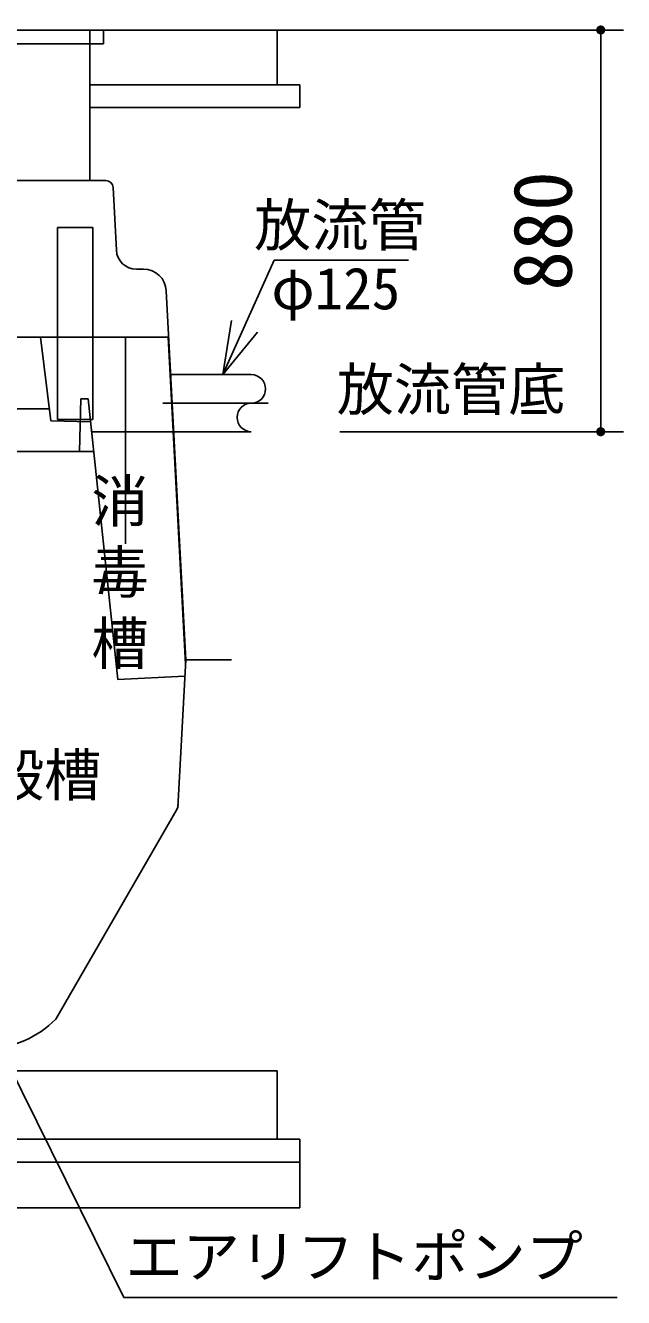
# Model space of a CAD drawing. Units: millimetres, scale not verified. Extents: x -14850 to 14850, y -10500 to 10500.
# Drawn here: x -7613 to -6304, y -5622 to -2835 of the extents above; entities that cross this region are included whole.
import ezdxf
from ezdxf.enums import TextEntityAlignment as Align

# ---------------------------------------------------------------- set-up
doc = ezdxf.new("R2010")
doc.units = ezdxf.units.MM
doc.header["$LTSCALE"] = 50
for name, color, linetype, lineweight in [('0-0_機器', 2, 'Continuous', 25), ('0-1_空気管', 3, 'Continuous', 25), ('0-4_製作', 5, 'Continuous', 25)]:
    doc.layers.add(name, color=color, linetype=linetype, lineweight=lineweight)
doc.styles.add('ＭＳ ゴシック', font='')
doc.styles.get('ＭＳ ゴシック').set_extended_font_data('MS Gothic')

msp = doc.modelspace()

# ---------------------------------------------------------------- linework, layer by layer
at = {"layer": '0-0_機器'}
for p, q in [((-10362.36, -2844.75), (-6562.16, -2844.75)), ((-7472.35, -2844.75), (-7472.35, -3174.75)), ((-7442.35, -2844.75), (-7442.35, -2874.76)), ((-7062.35, -2844.75), (-7062.35, -2964.75)), ((-8102.35, -2874.76), (-7442.35, -2874.76)), ((-7012.35, -2964.75), (-7472.35, -2964.75)), ((-7012.35, -2964.75), (-7012.35, -3014.75)), ((-7012.35, -3014.75), (-7472.35, -3014.75)), ((-7062.35, -5124.75), (-10062.35, -5124.75)), ((-7062.35, -5124.75), (-7062.35, -5274.75)), ((-7012.35, -5274.75), (-10112.35, -5274.75)), ((-7012.35, -5274.75), (-7012.35, -5424.75)), ((-7012.35, -5324.75), (-10112.35, -5324.75))]:
    msp.add_line(p, q, dxfattribs=at)
at = {"layer": '0-1_空気管'}
for p, q in [((-7437.34, -3174.75), (-8107.36, -3174.75)), ((-7414.17, -3327.06), (-7421.36, -3189.92)), ((-7465.87, -3277.75), (-7465.87, -3697.75)), ((-7354.34, -3368.75), (-7370.23, -3368.75)), ((-7181.18, -3599.75), (-7068.75, -3349.25)), ((-7068.75, -3349.25), (-6774.27, -3349.25)), ((-7304.73, -3416.14), (-7262.35, -4224.75)), ((-7162.05, -3481.29), (-7181.18, -3599.75)), ((-7181.18, -3599.75), (-7105.38, -3506.72)), ((-7300.4, -3517.75), (-7673.9, -3517.75)), ((-7579.91, -3517.75), (-7557.45, -3700.69)), ((-7393.89, -3970.67), (-7393.89, -3517.75)), ((-7300.4, -3517.75), (-7262.85, -4234.31)), ((-7118.6, -3599.75), (-7296.1, -3599.75)), ((-9803.48, -3674.75), (-7560.63, -3674.75)), ((-7491.79, -3652.75), (-7494.8, -3767.91)), ((-7475.71, -3652.75), (-7491.79, -3652.75)), ((-7475.71, -3652.75), (-7411.08, -4267.66)), ((-7312.48, -3662.25), (-7082.02, -3662.25)), ((-7557.45, -3700.69), (-7470.44, -3702.96)), ((-7465.87, -3697.75), (-7542.78, -3697.75)), ((-7468.15, -3724.75), (-7118.6, -3724.75)), ((-7463.63, -3767.75), (-7660.8, -3767.75)), ((-7279.28, -4547.87), (-7262.35, -4224.75)), ((-7262.35, -4224.75), (-7162.35, -4224.75)), ((-7264.19, -4259.96), (-7411.08, -4267.66)), ((-7281.68, -4552.02), (-7546.96, -5011.5)), ((-7279.28, -4547.87), (-7281.68, -4552.02))]:
    msp.add_line(p, q, dxfattribs=at)
for points in [[(-7542.78, -3697.75), (-7542.78, -3277.75), (-7465.87, -3277.75)], [(-7715.85, -4978.75), (-7397.6, -5621.54), (-6317.69, -5621.54)]]:
    msp.add_lwpolyline(points, dxfattribs=at)
for centre, radius, start, end in [((-7437.34, -3190.75), 16, 3, 90), ((-7370.23, -3324.75), 44, 182.99998, 270), ((-7354.66, -3418.75), 50, 3, 90), ((-7118.6, -3631), 31.25, 270, 90), ((-7118.6, -3693.5), 31.25, 90, 270), ((-7299, -4542.03), 20, 330, 357), ((-7695.49, -4868.75), 206, 270, 316.13756)]:
    msp.add_arc(centre, radius, start, end, dxfattribs=at)
at = {"layer": '0-4_製作', "color": 2}
for p, q in [((-6303.61, -2844.75), (-6592.36, -2844.75)), ((-6353.61, -2844.75), (-6353.61, -3724.75)), ((-6303.61, -3724.75), (-6924.77, -3724.75)), ((-7012.35, -5424.75), (-10112.35, -5424.75))]:
    msp.add_line(p, q, dxfattribs=at)
at = {"layer": '0-4_製作'}
for points in [[(-6363.12, -2841.66), (-6353.61, -2844.75), (-6363.44, -2842.88)], [(-6362.66, -2840.5), (-6353.61, -2844.75), (-6363.12, -2841.66)], [(-6362.06, -2839.4), (-6353.61, -2844.75), (-6362.66, -2840.5)], [(-6361.32, -2838.38), (-6353.61, -2844.75), (-6362.06, -2839.4)], [(-6360.46, -2837.46), (-6353.61, -2844.75), (-6361.32, -2838.38)], [(-6359.49, -2836.66), (-6353.61, -2844.75), (-6360.46, -2837.46)], [(-6358.43, -2835.99), (-6353.61, -2844.75), (-6359.49, -2836.66)], [(-6357.3, -2835.46), (-6353.61, -2844.75), (-6358.43, -2835.99)], [(-6357.3, -2835.46), (-6353.61, -2834.75), (-6353.61, -2844.75)], [(-6356.1, -2835.07), (-6353.61, -2834.75), (-6357.3, -2835.46)], [(-6354.87, -2834.83), (-6353.61, -2834.75), (-6356.1, -2835.07)], [(-6353.61, -2834.75), (-6343.61, -2844.75), (-6353.61, -2844.75)], [(-6352.99, -2834.77), (-6343.61, -2844.75), (-6353.61, -2834.75)], [(-6351.74, -2834.93), (-6343.61, -2844.75), (-6352.99, -2834.77)], [(-6350.52, -2835.24), (-6343.61, -2844.75), (-6351.74, -2834.93)], [(-6349.36, -2835.71), (-6343.61, -2844.75), (-6350.52, -2835.24)], [(-6348.26, -2836.31), (-6343.61, -2844.75), (-6349.36, -2835.71)], [(-6347.24, -2837.05), (-6343.61, -2844.75), (-6348.26, -2836.31)], [(-6346.32, -2837.91), (-6343.61, -2844.75), (-6347.24, -2837.05)], [(-6346.32, -2837.91), (-6343.69, -2843.5), (-6343.61, -2844.75)], [(-6345.52, -2838.88), (-6343.69, -2843.5), (-6346.32, -2837.91)], [(-6345.52, -2838.88), (-6343.93, -2842.27), (-6343.69, -2843.5)], [(-6344.85, -2839.94), (-6343.93, -2842.27), (-6345.52, -2838.88)], [(-6344.85, -2839.94), (-6344.32, -2841.07), (-6343.93, -2842.27)], [(-6363.59, -2844.13), (-6353.61, -2844.75), (-6363.61, -2844.75)], [(-6363.61, -2844.75), (-6360.9, -2851.6), (-6363.54, -2846.01)], [(-6363.61, -2844.75), (-6359.99, -2852.46), (-6360.9, -2851.6)], [(-6353.61, -2844.75), (-6359.99, -2852.46), (-6363.61, -2844.75)], [(-6363.44, -2842.88), (-6353.61, -2844.75), (-6363.59, -2844.13)], [(-6363.54, -2846.01), (-6361.7, -2850.63), (-6363.3, -2847.24)], [(-6363.54, -2846.01), (-6360.9, -2851.6), (-6361.7, -2850.63)], [(-6363.3, -2847.24), (-6362.38, -2849.57), (-6362.91, -2848.44)], [(-6363.3, -2847.24), (-6361.7, -2850.63), (-6362.38, -2849.57)], [(-6353.61, -2844.75), (-6358.97, -2853.2), (-6359.99, -2852.46)], [(-6353.61, -2844.75), (-6357.87, -2853.8), (-6358.97, -2853.2)], [(-6353.61, -2844.75), (-6356.7, -2854.26), (-6357.87, -2853.8)], [(-6353.61, -2844.75), (-6355.49, -2854.58), (-6356.7, -2854.26)], [(-6353.61, -2844.75), (-6354.24, -2854.73), (-6355.49, -2854.58)], [(-6353.61, -2844.75), (-6353.61, -2854.75), (-6354.24, -2854.73)], [(-6353.61, -2844.75), (-6352.36, -2854.67), (-6353.61, -2854.75)], [(-6353.61, -2844.75), (-6351.13, -2854.44), (-6352.36, -2854.67)], [(-6353.61, -2844.75), (-6349.93, -2854.05), (-6351.13, -2854.44)], [(-6353.61, -2844.75), (-6348.8, -2853.52), (-6349.93, -2854.05)], [(-6343.61, -2844.75), (-6348.8, -2853.52), (-6353.61, -2844.75)], [(-6343.61, -2844.75), (-6347.74, -2852.84), (-6348.8, -2853.52)], [(-6343.61, -2844.75), (-6346.77, -2852.04), (-6347.74, -2852.84)], [(-6343.61, -2844.75), (-6345.91, -2851.13), (-6346.77, -2852.04)], [(-6343.61, -2844.75), (-6345.17, -2850.11), (-6345.91, -2851.13)], [(-6343.61, -2844.75), (-6344.57, -2849.01), (-6345.17, -2850.11)], [(-6343.61, -2844.75), (-6344.1, -2847.84), (-6344.57, -2849.01)], [(-6343.61, -2844.75), (-6343.79, -2846.63), (-6344.1, -2847.84)], [(-6343.61, -2844.75), (-6343.63, -2845.38), (-6343.79, -2846.63)], [(-6363.59, -3724.13), (-6353.61, -3724.75), (-6363.61, -3724.75)], [(-6363.61, -3724.75), (-6358.97, -3733.2), (-6363.54, -3726.01)], [(-6363.61, -3724.75), (-6357.87, -3733.8), (-6358.97, -3733.2)], [(-6353.61, -3724.75), (-6357.87, -3733.8), (-6363.61, -3724.75)], [(-6363.44, -3722.88), (-6353.61, -3724.75), (-6363.59, -3724.13)], [(-6363.54, -3726.01), (-6359.99, -3732.46), (-6363.3, -3727.24)], [(-6363.54, -3726.01), (-6358.97, -3733.2), (-6359.99, -3732.46)], [(-6363.12, -3721.66), (-6353.61, -3724.75), (-6363.44, -3722.88)], [(-6363.3, -3727.24), (-6360.9, -3731.6), (-6362.91, -3728.44)], [(-6363.3, -3727.24), (-6359.99, -3732.46), (-6360.9, -3731.6)], [(-6362.66, -3720.5), (-6353.61, -3724.75), (-6363.12, -3721.66)], [(-6362.91, -3728.44), (-6361.7, -3730.63), (-6362.38, -3729.57)], [(-6362.91, -3728.44), (-6360.9, -3731.6), (-6361.7, -3730.63)], [(-6362.06, -3719.4), (-6353.61, -3724.75), (-6362.66, -3720.5)], [(-6361.32, -3718.38), (-6353.61, -3724.75), (-6362.06, -3719.4)], [(-6360.46, -3717.47), (-6353.61, -3724.75), (-6361.32, -3718.38)], [(-6359.49, -3716.66), (-6353.61, -3724.75), (-6360.46, -3717.47)], [(-6358.43, -3715.99), (-6353.61, -3724.75), (-6359.49, -3716.66)], [(-6358.43, -3715.99), (-6353.61, -3714.75), (-6353.61, -3724.75)], [(-6357.3, -3715.46), (-6353.61, -3714.75), (-6358.43, -3715.99)], [(-6353.61, -3724.75), (-6356.7, -3734.27), (-6357.87, -3733.8)], [(-6356.1, -3715.07), (-6353.61, -3714.75), (-6357.3, -3715.46)], [(-6353.61, -3724.75), (-6355.49, -3734.58), (-6356.7, -3734.27)], [(-6354.87, -3714.83), (-6353.61, -3714.75), (-6356.1, -3715.07)], [(-6353.61, -3724.75), (-6354.24, -3734.74), (-6355.49, -3734.58)], [(-6353.61, -3724.75), (-6353.61, -3734.75), (-6354.24, -3734.74)], [(-6353.61, -3714.75), (-6343.61, -3724.75), (-6353.61, -3724.75)], [(-6352.99, -3714.77), (-6343.61, -3724.75), (-6353.61, -3714.75)], [(-6353.61, -3724.75), (-6352.36, -3734.68), (-6353.61, -3734.75)], [(-6353.61, -3724.75), (-6351.13, -3734.44), (-6352.36, -3734.68)], [(-6353.61, -3724.75), (-6349.93, -3734.05), (-6351.13, -3734.44)], [(-6353.61, -3724.75), (-6348.8, -3733.52), (-6349.93, -3734.05)], [(-6353.61, -3724.75), (-6347.74, -3732.85), (-6348.8, -3733.52)], [(-6343.61, -3724.75), (-6347.74, -3732.85), (-6353.61, -3724.75)], [(-6351.74, -3714.93), (-6343.61, -3724.75), (-6352.99, -3714.77)], [(-6350.52, -3715.24), (-6343.61, -3724.75), (-6351.74, -3714.93)], [(-6349.36, -3715.71), (-6343.61, -3724.75), (-6350.52, -3715.24)], [(-6348.26, -3716.31), (-6343.61, -3724.75), (-6349.36, -3715.71)], [(-6348.26, -3716.31), (-6343.69, -3723.5), (-6343.61, -3724.75)], [(-6347.24, -3717.05), (-6343.69, -3723.5), (-6348.26, -3716.31)], [(-6343.61, -3724.75), (-6346.77, -3732.04), (-6347.74, -3732.85)], [(-6347.24, -3717.05), (-6343.93, -3722.27), (-6343.69, -3723.5)], [(-6346.32, -3717.91), (-6343.93, -3722.27), (-6347.24, -3717.05)], [(-6343.61, -3724.75), (-6345.91, -3731.13), (-6346.77, -3732.04)], [(-6346.32, -3717.91), (-6344.32, -3721.07), (-6343.93, -3722.27)], [(-6345.52, -3718.88), (-6344.32, -3721.07), (-6346.32, -3717.91)], [(-6343.61, -3724.75), (-6345.17, -3730.11), (-6345.91, -3731.13)], [(-6345.52, -3718.88), (-6344.85, -3719.94), (-6344.32, -3721.07)], [(-6343.61, -3724.75), (-6344.57, -3729.01), (-6345.17, -3730.11)], [(-6343.61, -3724.75), (-6344.1, -3727.85), (-6344.57, -3729.01)], [(-6343.61, -3724.75), (-6343.79, -3726.63), (-6344.1, -3727.85)], [(-6343.61, -3724.75), (-6343.63, -3725.38), (-6343.79, -3726.63)]]:
    msp.add_solid(points, dxfattribs=at)

# ---------------------------------------------------------------- texts
at = {"layer": '0-0_機器', "color": 4, "style": 'ＭＳ ゴシック'}
msp.add_text('放流管底', height=91.79, dxfattribs=at).set_placement((-6931.61, -3705.52), align=Align.BOTTOM_LEFT)
at = {"layer": '0-1_空気管', "color": 4, "style": 'ＭＳ ゴシック'}
for s, p in [('\u3000放流管\u3000', (-7237.66, -3345.37)), ('φ125', (-7074.78, -3484.22)), ('消', (-7468.94, -3949.93)), ('毒', (-7468.94, -4105.93)), ('槽', (-7468.94, -4261.93)), ('沈殿槽', (-7822.8, -4550.09)), ('エアリフトポンプ', (-7394.16, -5605.09))]:
    msp.add_text(s, height=91.79, dxfattribs=at).set_placement(p, align=Align.BOTTOM_LEFT)
at = {"layer": '0-4_製作', "color": 4, "style": 'ＭＳ ゴシック'}
msp.add_text('880', height=128.4, rotation=90, dxfattribs=at).set_placement((-6378.61, -3416), align=Align.BOTTOM_LEFT)

doc.saveas('drawing.dxf')
